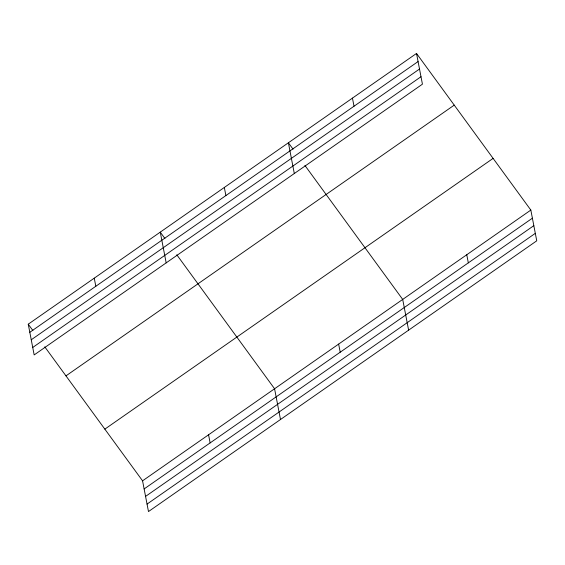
<?xml version="1.0" encoding="UTF-8"?>
<svg xmlns="http://www.w3.org/2000/svg" width="565" height="565" viewBox="0 0 565 565"><rect width="100%" height="100%" fill="white"/><g stroke="black" fill="none" stroke-linecap="round" stroke-linejoin="round"><path stroke-width="0.85" d="M416.518 53.442L422.436 84.178L34.168 354.926L28.25 324.19L416.518 53.442L530.832 210.074L536.75 240.81L148.482 511.558L142.564 480.822L44.783 346.846M29.811 332.305L418.079 61.557M31.252 339.77L419.52 69.022M32.735 347.461L421.003 76.713M65.971 375.873L454.239 105.125M104.843 429.132L493.104 158.384M142.564 480.822L530.832 210.074M144.124 488.937L532.392 218.189M145.565 496.402L533.833 225.654M147.048 504.093L535.309 233.345M293.037 149.16L288.39 142.79L294.309 173.526M304.923 165.446L402.704 299.422L408.622 330.158M164.909 238.508L160.262 232.13L166.181 262.873M176.796 254.794L274.576 388.769L280.494 419.505M28.25 324.19L32.904 330.56M466.768 254.744L468.329 262.866M352.454 98.112L354.015 106.227M338.64 344.092L340.201 352.214M224.326 187.46L225.887 195.575M208.57 434.796L210.131 442.911M94.256 278.164L95.817 286.278"/></g></svg>
